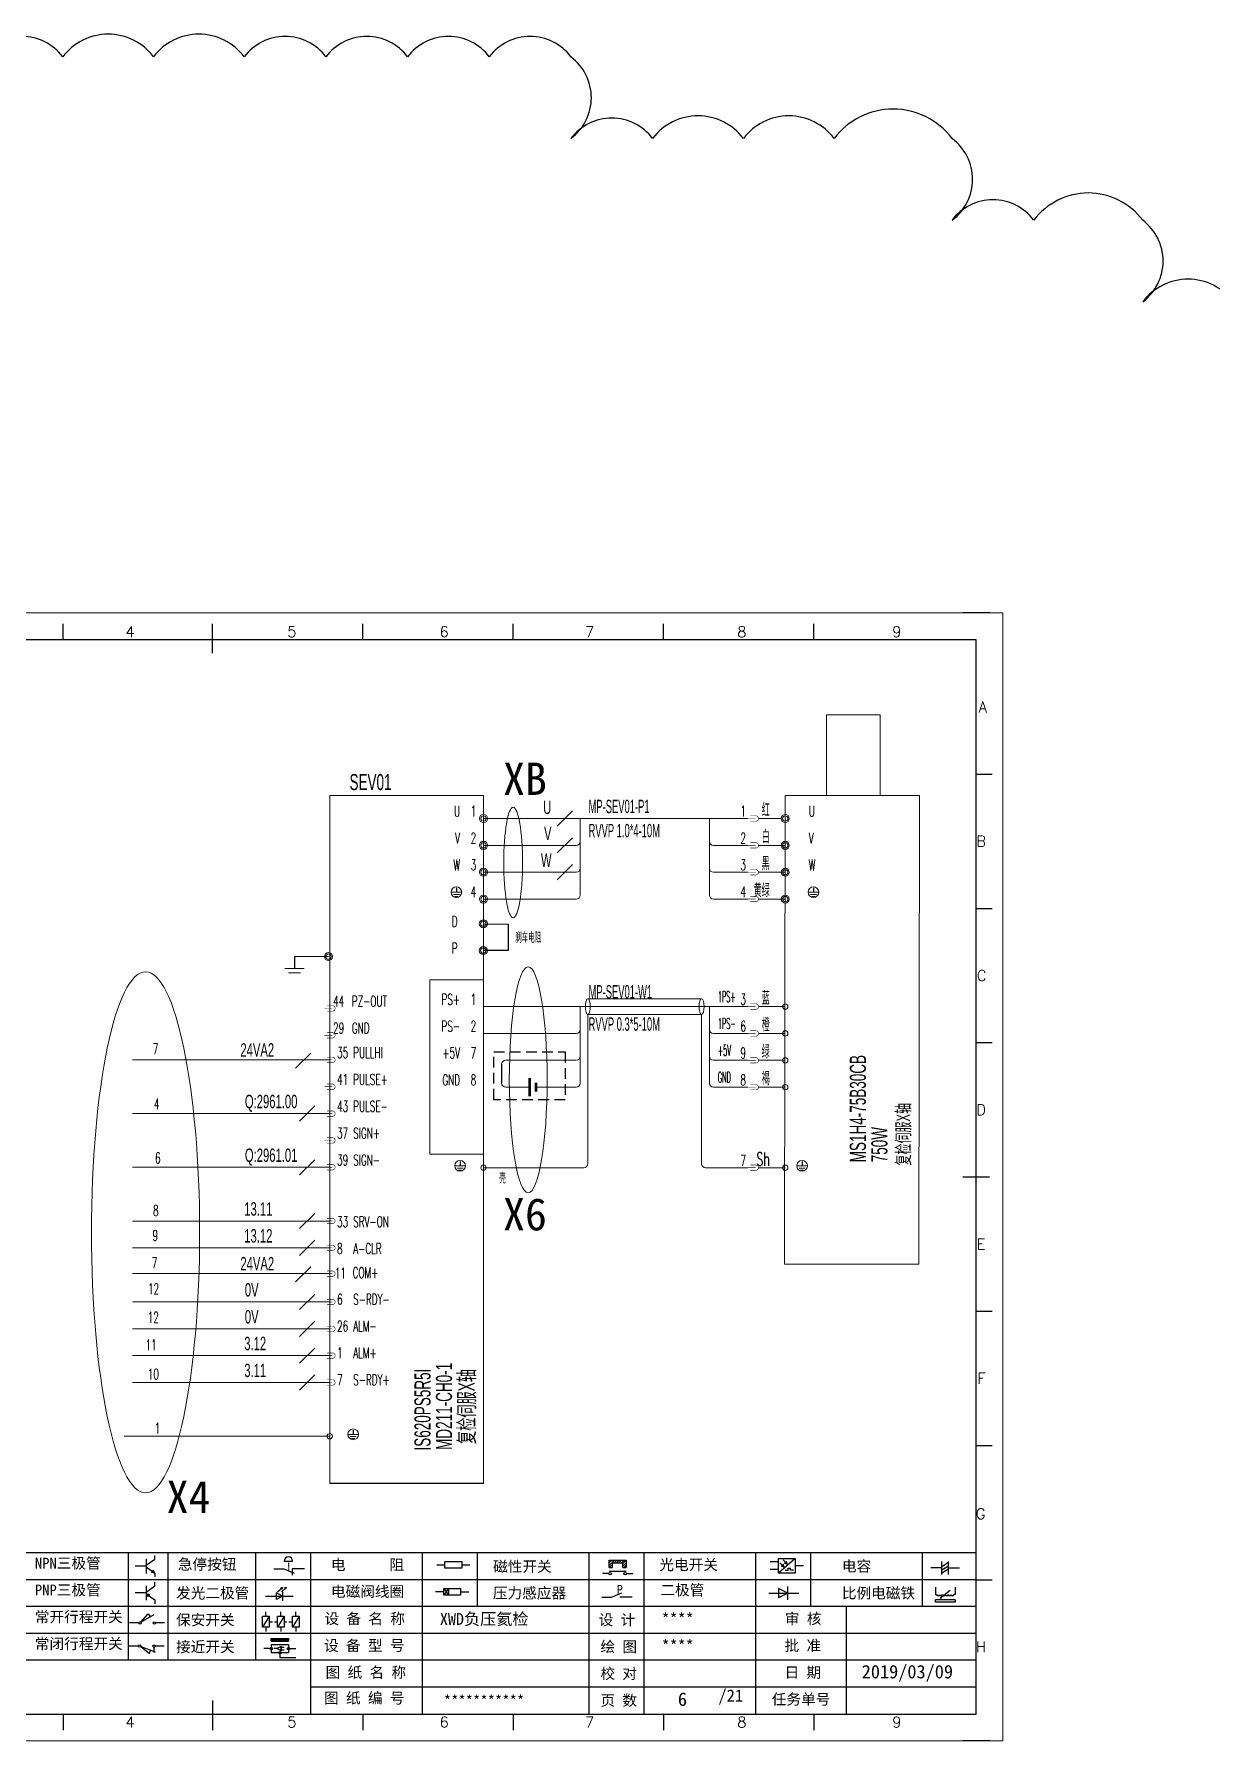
# Model space of a CAD drawing. Header units: millimetres. Extents: x -300 to 4617, y -106 to 3179.
# Drawn here: x 3005.7 to 3225, y 121.1 to 438.9 of the extents above; entities that cross this region are included whole.
import ezdxf
from ezdxf.enums import TextEntityAlignment as Align

# ---------------------------------------------------------------- set-up
doc = ezdxf.new("R2010")
doc.units = ezdxf.units.MM
doc.linetypes.add('DASHED', pattern=[0.75, 0.5, -0.25])
doc.layers.add('AE_BOR', color=1, linetype='Continuous')
doc.layers.add('Dimension', color=3, linetype='Continuous', lineweight=13)
doc.styles.get("Standard").update_dxf_attribs({"font": ''})
doc.styles.add('WD', font='romans.shx', dxfattribs={"width": 0.8, "bigfont": 'gbcbig.shx'})
doc.styles.add('样式 8', font='arial.ttf', dxfattribs={"width": 0.6, "height": 2.5})
doc.styles.add('汉字', font='')
doc.styles.get('Standard').set_extended_font_data('SimSun')
doc.styles.get('汉字').set_extended_font_data('新宋体')

# ---------------------------------------------------------------- blocks, each defined once
blk = doc.blocks.new('磁性开关')
at = {"linetype": 'ByBlock'}
h = blk.add_hatch(dxfattribs=at)
h.set_pattern_fill('ANSI31', color=256, scale=0.1, style=0)
h.paths.add_polyline_path([(-1910.88, -776.69), (-1910.88, -775.29), (-1907.69, -775.29), (-1907.69, -776.69), (-1908.31, -776.69), (-1908.31, -775.79), (-1910.25, -775.79), (-1910.25, -776.69)])
for p, q in [((-1910.88, -776.69), (-1910.88, -775.29)), ((-1910.88, -775.29), (-1907.69, -775.29)), ((-1907.69, -775.29), (-1907.69, -776.69)), ((-1910.91, -777.81), (-1912.09, -777.81)), ((-1910.88, -776.69), (-1910.25, -776.69)), ((-1910.88, -777.39), (-1907.69, -777.39)), ((-1910.25, -776.69), (-1910.25, -775.79)), ((-1910.25, -775.79), (-1908.31, -775.79)), ((-1908.31, -776.69), (-1908.31, -775.79)), ((-1908.31, -776.69), (-1907.69, -776.69)), ((-1907.66, -777.81), (-1906.48, -777.81))]:
    blk.add_line(p, q, dxfattribs=at)
for centre in [(-1910.68, -777.81), (-1907.88, -777.81)]:
    blk.add_circle(centre, 0.225, dxfattribs=at)
blk = doc.blocks.new('光电开关')
at = {"linetype": 'ByBlock'}
h = blk.add_hatch(dxfattribs=at)
h.set_pattern_fill('ANSI31', color=256, scale=0.01, style=0)
h.set_pattern_definition([(45, (0.172267, 0), (-0.0224506403, 0.0224506403), [])])
h.paths.add_polyline_path([(-1882.44, -776.34), (-1882.5, -775.91), (-1882.68, -776.07)])
h.paths.add_polyline_path([(-1882.86, -776.23), (-1882.44, -776.34), (-1882.68, -776.07)])
h.paths.add_polyline_path([(-1883.05, -776.88), (-1883.11, -776.45), (-1883.29, -776.61)])
h.paths.add_polyline_path([(-1883.47, -776.77), (-1883.05, -776.88), (-1883.29, -776.61)])
for p, q in [((-1880.91, -775.3), (-1884.01, -778.05)), ((-1884.01, -775.96), (-1885.56, -775.96)), ((-1884.01, -777.39), (-1885.56, -777.39)), ((-1883.75, -776.09), (-1883.05, -776.88)), ((-1883.11, -776.45), (-1883.47, -776.77)), ((-1883.05, -776.88), (-1883.47, -776.77)), ((-1883.14, -775.55), (-1882.44, -776.34)), ((-1883.05, -776.88), (-1883.11, -776.45)), ((-1882.5, -775.91), (-1882.86, -776.23)), ((-1882.44, -776.34), (-1882.86, -776.23)), ((-1882.78, -777.47), (-1882.23, -777.47)), ((-1882.44, -776.34), (-1882.5, -775.91)), ((-1882.23, -777.47), (-1882.23, -777.14)), ((-1882.23, -777.14), (-1881.78, -777.14)), ((-1881.78, -777.47), (-1881.78, -777.14)), ((-1881.23, -777.47), (-1881.78, -777.47)), ((-1879.37, -776.67), (-1880.91, -776.67))]:
    blk.add_line(p, q, dxfattribs=at)
blk.add_lwpolyline([(-1884.01, -775.3), (-1880.91, -775.3), (-1880.91, -778.05), (-1884.01, -778.05)], close=True, dxfattribs=at)
blk = doc.blocks.new('电磁阀线圈')
at = {"linetype": 'ByBlock'}
for p, q in [((-1854.61, -796.54), (-1856.17, -796.54)), ((-1854.61, -795.92), (-1853.75, -797.16)), ((-1853.75, -795.92), (-1854.61, -797.16)), ((-1853.75, -795.92), (-1853.75, -797.16)), ((-1851.53, -796.54), (-1849.97, -796.54))]:
    blk.add_line(p, q, dxfattribs=at)
blk.add_lwpolyline([(-1854.61, -795.92), (-1851.53, -795.92), (-1851.53, -797.16), (-1854.61, -797.16)], close=True, dxfattribs=at)
blk = doc.blocks.new('压力感应器')
at = {"linetype": 'ByBlock'}
for p, q in [((-1817.44, -777.73), (-1815.59, -777.73)), ((-1815.59, -777.73), (-1813.71, -776.93)), ((-1811.78, -777.73), (-1814.05, -777.73))]:
    blk.add_line(p, q, dxfattribs=at)
at = {"linetype": 'ByBlock', "insert": (-1814.65, -775.48), "char_height": 1.68, "width": 1.2242, "attachment_point": 1}
blk.add_mtext('{\\fNSimSun|b0|i0|c134|p49;P}', dxfattribs=at)
blk = doc.blocks.new('二极管')
at = {"linetype": 'ByBlock'}
for p, q in [((-1787.52, -776.77), (-1781.92, -776.77)), ((-1783.97, -776.77), (-1785.69, -775.9)), ((-1785.69, -775.9), (-1785.69, -777.65)), ((-1783.97, -776.77), (-1785.69, -777.65)), ((-1783.97, -777.99), (-1783.97, -775.56))]:
    blk.add_line(p, q, dxfattribs=at)
blk = doc.blocks.new('NPN三极管')
at = {"linetype": 'ByBlock'}
for p, q in [((-1785.73, -780.61), (-1785.73, -783.32)), ((-1785.73, -781.82), (-1784.15, -780.66)), ((-1784.15, -780.66), (-1784.15, -779.98)), ((-1785.73, -781.97), (-1787.81, -781.97)), ((-1785.73, -782.11), (-1784.15, -783.27)), ((-1784.41, -782.73), (-1784.74, -783.18)), ((-1784.15, -783.27), (-1784.74, -783.18)), ((-1784.15, -783.27), (-1784.41, -782.73)), ((-1784.15, -783.27), (-1784.15, -783.96))]:
    blk.add_line(p, q, dxfattribs=at)
blk = doc.blocks.new('PNP三极管')
at = {"linetype": 'ByBlock'}
for p, q in [((-1783.32, -785.43), (-1783.32, -784.75)), ((-1784.9, -786.74), (-1786.98, -786.74)), ((-1784.9, -785.38), (-1784.9, -788.09)), ((-1784.9, -786.59), (-1783.32, -785.43)), ((-1784.9, -786.88), (-1783.32, -788.04)), ((-1784.9, -786.88), (-1784.31, -786.97)), ((-1784.9, -786.88), (-1784.64, -787.42)), ((-1784.31, -786.97), (-1784.64, -787.42)), ((-1783.32, -788.04), (-1783.32, -788.73))]:
    blk.add_line(p, q, dxfattribs=at)
blk = doc.blocks.new('常开行程开关')
at = {"linetype": 'ByBlock'}
for p, q in [((-1785.89, -792.17), (-1784.52, -790.62)), ((-1785.89, -792.17), (-1783.43, -790.72)), ((-1784.52, -790.62), (-1784.19, -791.17)), ((-1786.29, -792.3), (-1788.01, -792.3)), ((-1781.48, -792.3), (-1783.21, -792.3))]:
    blk.add_line(p, q, dxfattribs=at)
for centre in [(-1786.07, -792.3), (-1783.42, -792.3)]:
    blk.add_circle(centre, 0.219, dxfattribs=at)
blk = doc.blocks.new('常闭行程开关')
at = {"linetype": 'ByBlock'}
for p, q in [((-1786.34, -796.62), (-1788.07, -796.62)), ((-1785.93, -796.72), (-1783.25, -797.7)), ((-1785.93, -796.72), (-1784.3, -798)), ((-1784.3, -798), (-1784.08, -797.4)), ((-1783.48, -796.84), (-1783.48, -797.85)), ((-1781.54, -796.62), (-1783.26, -796.62))]:
    blk.add_line(p, q, dxfattribs=at)
for centre in [(-1786.12, -796.62), (-1783.48, -796.62)]:
    blk.add_circle(centre, 0.219, dxfattribs=at)
blk = doc.blocks.new('电容')
at = {"linetype": 'ByBlock'}
for p, q in [((-1756.08, -782.99), (-1756.08, -780.56)), ((-1754.86, -780.79), (-1756.08, -781.55)), ((-1754.86, -781.44), (-1756.08, -782.2)), ((-1754.86, -782.99), (-1754.86, -780.56)), ((-1756.08, -781.77), (-1758.13, -781.77)), ((-1754.86, -781.99), (-1756.08, -782.75)), ((-1754.86, -781.77), (-1752.81, -781.77))]:
    blk.add_line(p, q, dxfattribs=at)
blk = doc.blocks.new('发光二极管')
at = {"linetype": 'ByBlock'}
for p, q in [((-1758.01, -786.77), (-1752.89, -786.77)), ((-1754.84, -786.77), (-1756.04, -786.16)), ((-1756.04, -786.16), (-1756.04, -787.39)), ((-1754.84, -786.77), (-1756.04, -787.39)), ((-1755.78, -785.92), (-1754.89, -785.14)), ((-1754.89, -785.14), (-1755.2, -785.22)), ((-1755.2, -785.22), (-1755.01, -785.43)), ((-1755.08, -785.92), (-1754.18, -785.14)), ((-1754.89, -785.14), (-1755.01, -785.43)), ((-1754.84, -787.63), (-1754.84, -785.92)), ((-1754.18, -785.14), (-1754.49, -785.22)), ((-1754.49, -785.22), (-1754.31, -785.43)), ((-1754.18, -785.14), (-1754.31, -785.43))]:
    blk.add_line(p, q, dxfattribs=at)
blk = doc.blocks.new('比例电磁阀')
at = {"linetype": 'ByBlock'}
for p, q in [((-1757.26, -775.38), (-1757.26, -776.71)), ((-1757.26, -776.71), (-1757.05, -776.71)), ((-1753.6, -777.73), (-1757.25, -777.73)), ((-1757.25, -778.13), (-1757.25, -777.73)), ((-1753.6, -778.13), (-1757.25, -778.13)), ((-1754.5, -775.98), (-1756.35, -777.44)), ((-1756.35, -777.44), (-1756.25, -777.25)), ((-1756.35, -777.44), (-1756.15, -777.38)), ((-1756.15, -777.38), (-1756.25, -777.25)), ((-1753.58, -776.71), (-1753.8, -776.71)), ((-1753.6, -777.73), (-1753.6, -778.13)), ((-1753.58, -775.38), (-1753.58, -776.71))]:
    blk.add_line(p, q, dxfattribs=at)
for centre in [(-1756.78, -776.71), (-1756.24, -776.71), (-1755.7, -776.71), (-1755.15, -776.71), (-1754.61, -776.71), (-1754.07, -776.71)]:
    blk.add_arc(centre, 0.271, 180, 0, dxfattribs=at)
blk = doc.blocks.new('保安开关')
at = {"linetype": 'ByBlock'}
for p, q in [((-1757.33, -790.79), (-1758.6, -792.81)), ((-1757.96, -790.79), (-1757.96, -789.97)), ((-1754.54, -790.79), (-1755.81, -792.81)), ((-1755.17, -790.79), (-1755.17, -789.97)), ((-1751.75, -790.79), (-1753.02, -792.81)), ((-1752.39, -790.79), (-1752.39, -789.97)), ((-1757.96, -792.81), (-1757.96, -793.62)), ((-1757.33, -791.8), (-1756.72, -791.8)), ((-1756.35, -791.8), (-1755.89, -791.8)), ((-1755.17, -792.81), (-1755.17, -793.62)), ((-1754.52, -791.8), (-1754.06, -791.8)), ((-1753.69, -791.8), (-1753.08, -791.8)), ((-1752.39, -792.81), (-1752.39, -793.62))]:
    blk.add_line(p, q, dxfattribs=at)
for points in [[(-1758.6, -790.79), (-1757.33, -790.79), (-1757.33, -792.81), (-1758.6, -792.81)], [(-1755.81, -790.79), (-1754.54, -790.79), (-1754.54, -792.81), (-1755.81, -792.81)], [(-1753.02, -790.79), (-1751.75, -790.79), (-1751.75, -792.81), (-1753.02, -792.81)]]:
    blk.add_lwpolyline(points, close=True, dxfattribs=at)
blk = doc.blocks.new('接近开关')
at = {"linetype": 'ByBlock'}
h = blk.add_hatch(dxfattribs=at)
h.set_pattern_fill('ANSI31', color=256, scale=0.01, style=0)
h.set_pattern_definition([(45, (-89.131516, -30.795668), (-0.0224506403, 0.0224506403), [])])
h.paths.add_polyline_path([(-1516.96, -1123.35), (-1516.96, -1122.85), (-1513.76, -1122.85), (-1513.76, -1123.35)])
for p, q in [((-1517.18, -1124.71), (-1518.36, -1124.71)), ((-1516.96, -1123.35), (-1516.96, -1122.85)), ((-1516.96, -1122.85), (-1513.76, -1122.85)), ((-1516.96, -1123.35), (-1513.76, -1123.35)), ((-1516.96, -1123.95), (-1513.76, -1123.95)), ((-1516.96, -1123.95), (-1516.96, -1125.47)), ((-1515.91, -1124.71), (-1516.45, -1124.71)), ((-1515.11, -1124.31), (-1515.91, -1124.71)), ((-1515.11, -1125.11), (-1515.91, -1124.71)), ((-1515.33, -1124.53), (-1515.17, -1124.53)), ((-1515.33, -1124.88), (-1515.17, -1124.88)), ((-1515.25, -1124.45), (-1515.25, -1124.61)), ((-1515.11, -1124.31), (-1515.11, -1125.11)), ((-1515.11, -1124.48), (-1514.58, -1124.48)), ((-1513.76, -1122.85), (-1513.76, -1123.35)), ((-1513.76, -1123.95), (-1513.76, -1125.47)), ((-1513.54, -1124.71), (-1512.36, -1124.71)), ((-1516.96, -1125.47), (-1513.76, -1125.47)), ((-1515.36, -1125.69), (-1515.36, -1126.36)), ((-1515.36, -1126.36), (-1512.36, -1126.36)), ((-1515.11, -1124.94), (-1514.58, -1124.94))]:
    blk.add_line(p, q, dxfattribs=at)
for centre in [(-1516.96, -1124.71), (-1513.76, -1124.71), (-1515.36, -1125.47)]:
    blk.add_circle(centre, 0.225, dxfattribs=at)
blk = doc.blocks.new('电阻')
at = {"linetype": 'ByBlock'}
for p, q in [((-3.09, 0), (-1.57, 0)), ((1.57, 0), (3.09, 0))]:
    blk.add_line(p, q, dxfattribs=at)
blk.add_lwpolyline([(-1.57, 0.63), (1.57, 0.63), (1.57, -0.63), (-1.57, -0.63)], close=True, dxfattribs=at)
blk = doc.blocks.new('急停按钮')
at = {"linetype": 'ByBlock'}
for p, q in [((-1.86, 0), (0, 0)), ((0, 0), (1.88, -0.81)), ((0.06, 1.45), (1.61, 1.45)), ((0.83, 1.45), (0.83, 1.24)), ((0.83, 1.07), (0.83, 0.85)), ((0.83, 0.68), (0.83, 0.47)), ((0.83, 0.29), (0.83, 0.08)), ((3.81, 0), (1.54, 0)), ((1.54, 0), (1.54, -1.15)), ((0.83, -0.09), (0.83, -0.24))]:
    blk.add_line(p, q, dxfattribs=at)
blk.add_arc((0.83, 1.45), 0.774, 0, 180)

msp = doc.modelspace()

# ---------------------------------------------------------------- linework, layer by layer
at = {"color": 7}
for p, q in [((3181.153, 326.132), (2894.153, 326.132)), ((3181.153, 126.132), (3181.153, 326.132)), ((3084.37, 279.946), (3084.37, 279.157)), ((3150.86, 279.946), (3150.86, 279.157)), ((3089.422, 273.269), (3094.008, 273.199)), ((3094.008, 273.199), (3094.008, 268.269)), ((3054.237, 267.157), (3054.237, 264.975)), ((3094.008, 268.269), (3089.422, 268.269)), ((3092.8, 247.1), (3092.8, 243.6)), ((3085.054, 228.981), (3085.054, 228.192)), ((3148.736, 228.981), (3148.736, 228.192)), ((3065.162, 178.997), (3065.162, 178.208)), ((3089.422, 169.061), (3060.794, 169.061)), ((2899.183, 126.132), (3178.683, 126.132)), ((3019.949, 126.132), (3079.899, 126.132)), ((3079.899, 126.132), (3148.685, 126.132))]:
    msp.add_line(p, q, dxfattribs=at)
at = {"color": 7, "lineweight": 0}
for p, q in [((3089.422, 292.866), (3138.619, 292.866)), ((3107.438, 278.616), (3107.438, 292.866)), ((3131.486, 278.616), (3131.486, 292.866)), ((3140.619, 292.866), (3144.862, 292.866)), ((3089.422, 287.866), (3106.688, 287.866)), ((3138.619, 287.866), (3132.236, 287.866)), ((3145.612, 287.866), (3140.619, 287.866)), ((3089.422, 282.866), (3106.688, 282.866)), ((3138.619, 282.866), (3132.236, 282.866)), ((3145.612, 282.862), (3140.619, 282.862)), ((3083.475, 279.15), (3085.264, 279.15)), ((3083.807, 278.721), (3084.932, 278.721)), ((3084.093, 278.375), (3084.666, 278.375)), ((3089.422, 277.866), (3106.688, 277.866)), ((3138.619, 277.866), (3132.236, 277.866)), ((3145.612, 277.858), (3140.619, 277.858)), ((3149.965, 279.15), (3151.754, 279.15)), ((3150.298, 278.721), (3151.422, 278.721)), ((3150.583, 278.375), (3151.156, 278.375)), ((3060.544, 267.157), (3054.237, 267.157)), ((3052.449, 264.962), (3056.026, 264.962)), ((3053.113, 264.104), (3055.362, 264.104)), ((3138.619, 257.85), (3089.422, 257.85)), ((3107.438, 243.6), (3107.438, 257.85)), ((3108.867, 259.314), (3130.028, 259.315)), ((3131.486, 243.6), (3131.486, 257.85)), ((3145.612, 257.846), (3140.619, 257.846)), ((3108.847, 256.384), (3130.028, 256.384)), ((3108.847, 256.384), (3108.847, 228.592)), ((3130.028, 256.384), (3130.028, 228.6)), ((3089.422, 252.85), (3106.688, 252.85)), ((3138.619, 252.85), (3132.236, 252.85)), ((3145.612, 252.842), (3140.619, 252.842)), ((3024.049, 247.925), (3060.794, 247.925)), ((3093.55, 247.85), (3106.688, 247.85)), ((3138.619, 247.85), (3132.236, 247.85)), ((3145.612, 247.842), (3140.619, 247.842)), ((3098.027, 242.85), (3093.55, 242.85)), ((3099.223, 242.85), (3106.688, 242.85)), ((3138.619, 242.85), (3132.236, 242.85)), ((3145.612, 242.842), (3140.619, 242.842)), ((3060.794, 237.925), (3024.049, 237.925)), ((3024.049, 227.925), (3060.794, 227.925)), ((3084.16, 228.185), (3085.949, 228.185)), ((3084.492, 227.756), (3085.617, 227.756)), ((3084.778, 227.409), (3085.351, 227.409)), ((3089.422, 227.842), (3108.097, 227.842)), ((3138.619, 227.85), (3130.778, 227.85)), ((3145.612, 227.842), (3140.619, 227.842)), ((3147.842, 228.185), (3149.63, 228.185)), ((3148.174, 227.756), (3149.298, 227.756)), ((3148.459, 227.409), (3149.033, 227.409)), ((3024.049, 217.925), (3060.794, 217.925)), ((3024.049, 212.921), (3060.794, 212.921)), ((3024.049, 208.126), (3060.794, 208.126)), ((3060.794, 202.858), (3024.049, 202.858)), ((3060.794, 197.854), (3024.049, 197.854)), ((3060.794, 192.866), (3024.049, 192.866)), ((3060.794, 187.862), (3024.049, 187.862)), ((3066.057, 178.201), (3064.268, 178.201)), ((3060.794, 177.858), (3022.485, 177.858)), ((3065.724, 177.772), (3064.6, 177.772)), ((3065.439, 177.425), (3064.866, 177.425))]:
    msp.add_line(p, q, dxfattribs=at)
at = {"color": 7, "linetype": 'ByBlock'}
for p, q in [((3181.153, 156.132), (2894.153, 156.132)), ((3181.153, 151.132), (2894.153, 151.132)), ((3181.153, 146.132), (2894.153, 146.132)), ((3181.153, 141.132), (2894.153, 141.132)), ((3181.153, 136.132), (2894.153, 136.132)), ((3181.153, 131.132), (3057.176, 131.132))]:
    msp.add_line(p, q, dxfattribs=at)
at = {"color": 7, "lineweight": -2}
for p, q in [((3023.269, 156.132), (3023.269, 136.132)), ((3030.628, 156.132), (3030.628, 136.132)), ((3046.938, 156.132), (3046.938, 136.132)), ((3057.176, 156.132), (3057.176, 126.217)), ((3077.986, 156.132), (3077.986, 146.132)), ((3088.224, 156.132), (3088.224, 146.132)), ((3109.034, 156.132), (3109.034, 146.132)), ((3119.272, 156.132), (3119.272, 146.132)), ((3140.083, 156.132), (3140.083, 146.132)), ((3150.321, 156.132), (3150.321, 146.132)), ((3171.131, 156.132), (3171.131, 146.132)), ((3077.986, 146.132), (3077.986, 126.217)), ((3109.034, 146.132), (3109.034, 126.132)), ((3119.272, 146.132), (3119.272, 126.132)), ((3140.083, 146.132), (3140.083, 126.132)), ((3156.935, 146.132), (3156.935, 126.132))]:
    msp.add_line(p, q, dxfattribs=at)
at = {"color": 7, "ltscale": 2}
for p, q in [((3181.153, 126.132), (3181.153, 147.578)), ((3148.685, 126.132), (3178.683, 126.132)), ((3148.685, 126.132), (3181.153, 126.132))]:
    msp.add_line(p, q, dxfattribs=at)
at = {"color": 7, "lineweight": 9, "ltscale": 0.1}
for p, q in [((2990.488, 126.132), (3019.949, 126.132)), ((3018.592, 126.132), (3018.592, 126.132)), ((3018.592, 126.132), (3018.592, 126.132)), ((3018.592, 126.132), (3018.592, 126.132)), ((3018.592, 126.132), (3018.592, 126.132))]:
    msp.add_line(p, q, dxfattribs=at)
msp.add_lwpolyline([(3229.057, 389.059, 0.5), (3212.16, 389.059, 0.5), (3212.16, 404.266, 0.5), (3191.883, 404.266, 0.5), (3176.675, 404.266, 0.5), (3176.675, 419.474, 0.5), (3154.708, 419.474, 0.5), (3137.811, 419.474, 0.5), (3120.913, 419.474, 0.5), (3105.705, 419.474, 0.5), (3105.705, 434.682, 0.5), (3090.497, 434.682, 0.5), (3075.29, 434.682, 0.5), (3060.082, 434.682, 0.5), (3044.874, 434.682, 0.5), (3027.976, 434.682, 0.5), (3011.079, 434.682, 0.5), (2995.871, 434.682, 0.5)], format="xyb")
at = {"color": 7, "lineweight": 0}
for points in [[(3153.292, 312.149), (3163.292, 312.149), (3163.292, 297.149), (3153.292, 297.149)], [(3145.612, 297.149), (3170.612, 297.149), (3170.494, 209.897), (3145.494, 209.897)], [(3089.422, 262.85), (3079.422, 262.85), (3079.422, 230.35), (3089.422, 230.35)]]:
    msp.add_lwpolyline(points, close=True, dxfattribs=at)
msp.add_lwpolyline([(3060.794, 169.061), (3060.794, 297.149), (3089.422, 297.149), (3089.422, 169.061)], dxfattribs=at)
at = {"color": 7, "lineweight": 0, "const_width": 0.1, "flags": 128}
for points in [[(3140.119, 292.866), (3138.619, 292.866)], [(3140.119, 287.866), (3138.619, 287.866)], [(3140.119, 282.866), (3138.619, 282.866)], [(3140.119, 277.866), (3138.619, 277.866)], [(3061.294, 257.5), (3059.794, 257.5)], [(3140.119, 257.85), (3138.619, 257.85)], [(3061.294, 252.5), (3059.794, 252.5)], [(3140.119, 252.85), (3138.619, 252.85)], [(3061.294, 247.925), (3059.794, 247.925)], [(3140.119, 247.85), (3138.619, 247.85)], [(3061.294, 242.925), (3059.794, 242.925)], [(3140.119, 242.85), (3138.619, 242.85)], [(3061.294, 237.925), (3059.794, 237.925)], [(3061.294, 232.925), (3059.794, 232.925)], [(3061.294, 227.925), (3059.794, 227.925)], [(3140.119, 227.85), (3138.619, 227.85)], [(3061.294, 217.925), (3059.794, 217.925)], [(3061.294, 212.921), (3059.794, 212.921)], [(3061.294, 208.126), (3059.794, 208.126)], [(3061.294, 202.858), (3059.794, 202.858)], [(3061.294, 197.854), (3059.794, 197.854)], [(3061.294, 192.866), (3059.794, 192.866)], [(3061.294, 187.862), (3059.794, 187.862)]]:
    msp.add_lwpolyline(points, dxfattribs=at)
for points in [[(3139.119, 293.366), (3140.119, 293.366, -1), (3140.119, 292.366), (3139.119, 292.366)], [(3139.119, 288.366), (3140.119, 288.366, -1), (3140.119, 287.366), (3139.119, 287.366)], [(3139.119, 283.366), (3140.119, 283.366, -1), (3140.119, 282.366), (3139.119, 282.366)], [(3139.119, 278.366), (3140.119, 278.366, -1), (3140.119, 277.366), (3139.119, 277.366)], [(3060.294, 258), (3061.294, 258, -1), (3061.294, 257), (3060.294, 257)], [(3139.119, 258.35), (3140.119, 258.35, -1), (3140.119, 257.35), (3139.119, 257.35)], [(3060.294, 253), (3061.294, 253, -1), (3061.294, 252), (3060.294, 252)], [(3139.119, 253.35), (3140.119, 253.35, -1), (3140.119, 252.35), (3139.119, 252.35)], [(3060.294, 248.425), (3061.294, 248.425, -1), (3061.294, 247.425), (3060.294, 247.425)], [(3139.119, 248.35), (3140.119, 248.35, -1), (3140.119, 247.35), (3139.119, 247.35)], [(3060.294, 243.425), (3061.294, 243.425, -1), (3061.294, 242.425), (3060.294, 242.425)], [(3139.119, 243.35), (3140.119, 243.35, -1), (3140.119, 242.35), (3139.119, 242.35)], [(3060.294, 238.425), (3061.294, 238.425, -1), (3061.294, 237.425), (3060.294, 237.425)], [(3060.294, 233.425), (3061.294, 233.425, -1), (3061.294, 232.425), (3060.294, 232.425)], [(3060.294, 228.425), (3061.294, 228.425, -1), (3061.294, 227.425), (3060.294, 227.425)], [(3139.119, 228.35), (3140.119, 228.35, -1), (3140.119, 227.35), (3139.119, 227.35)], [(3060.294, 218.425), (3061.294, 218.425, -1), (3061.294, 217.425), (3060.294, 217.425)], [(3060.294, 213.421), (3061.294, 213.421, -1), (3061.294, 212.421), (3060.294, 212.421)], [(3060.294, 208.626), (3061.294, 208.626, -1), (3061.294, 207.626), (3060.294, 207.626)], [(3060.294, 203.358), (3061.294, 203.358, -1), (3061.294, 202.358), (3060.294, 202.358)], [(3060.294, 198.354), (3061.294, 198.354, -1), (3061.294, 197.354), (3060.294, 197.354)], [(3060.294, 193.366), (3061.294, 193.366, -1), (3061.294, 192.366), (3060.294, 192.366)], [(3060.294, 188.362), (3061.294, 188.362, -1), (3061.294, 187.362), (3060.294, 187.362)]]:
    msp.add_lwpolyline(points, format="xyb", dxfattribs=at)
at = {"color": 7, "linetype": 'DASHED', "ltscale": 4}
msp.add_lwpolyline([(3091.34, 249.412), (3104.627, 249.412), (3104.627, 240.513), (3091.34, 240.513)], close=True, dxfattribs=at)
at = {"color": 7}
for points in [[(3098.027, 244.548, 0.5, 0.5, 0), (3098.027, 241.152, 2, 2, 0)], [(3099.223, 243.699, 0.5, 0.5, 0), (3099.223, 242.001, 2, 2, 0)]]:
    msp.add_lwpolyline(points, format="xyseb", dxfattribs=at)
at = {"color": 7, "lineweight": 0}
for centre, radius in [((3089.422, 292.866), 0.75), ((3089.422, 292.866), 0.5), ((3145.612, 292.866), 0.75), ((3145.612, 292.866), 0.5), ((3089.422, 287.866), 0.75), ((3089.422, 287.866), 0.5), ((3145.612, 287.866), 0.75), ((3145.612, 287.866), 0.5), ((3089.422, 282.866), 0.75), ((3089.422, 282.866), 0.5), ((3145.612, 282.862), 0.75), ((3145.612, 282.862), 0.5), ((3084.37, 279.157), 1), ((3150.86, 279.157), 1), ((3089.422, 277.866), 0.75), ((3089.422, 277.866), 0.5), ((3145.612, 277.858), 0.75), ((3145.612, 277.858), 0.5), ((3089.389, 273.269), 0.75), ((3089.389, 273.269), 0.5), ((3060.544, 267.157), 0.75), ((3060.544, 267.157), 0.5), ((3089.389, 268.269), 0.75), ((3089.389, 268.269), 0.5), ((3145.612, 257.846), 0.5), ((3145.612, 252.842), 0.5), ((3145.612, 247.842), 0.5), ((3145.612, 242.842), 0.5), ((3085.054, 228.192), 1), ((3148.736, 228.192), 1), ((3089.422, 227.842), 0.5), ((3145.612, 227.842), 0.5), ((3060.794, 177.858), 0.5), ((3065.162, 178.208), 1)]:
    msp.add_circle(centre, radius, dxfattribs=at)
for centre, start, end in [((3106.688, 288.616), 270, 0), ((3132.236, 288.616), 180, 270), ((3106.688, 283.616), 270, 0), ((3132.236, 283.616), 180, 270), ((3106.688, 278.616), 270, 0), ((3132.236, 278.616), 180, 270), ((3106.688, 253.6), 270, 0), ((3132.236, 253.6), 180, 270), ((3106.688, 248.6), 270, 0), ((3132.236, 248.6), 180, 270), ((3093.55, 247.1), 90, 180), ((3093.55, 243.6), 180, 270), ((3106.688, 243.6), 270, 0), ((3132.236, 243.6), 180, 270), ((3108.097, 228.592), 270, 0), ((3130.778, 228.6), 180, 270)]:
    msp.add_arc(centre, 0.75, start, end, dxfattribs=at)
at = {"color": 0, "lineweight": 0, "extrusion": (0, 0, -1)}
for centre, major_axis, ratio in [((3094.941, 284.669), (0, 10.282), 0.1705919), ((3097.749, 244.213), (0, 21.025), 0.1677687)]:
    msp.add_ellipse(centre, major_axis=major_axis, ratio=ratio, dxfattribs=at)
at = {"color": 0, "lineweight": 0}
msp.add_ellipse((3026.493, 215.822), major_axis=(0, 48.495), ratio=0.2077159, dxfattribs=at)
at = {"color": 7, "lineweight": 0}
msp.add_ellipse((3108.847, 257.85), major_axis=(0, 1.465), ratio=0.3169375, dxfattribs=at)
at = {"color": 7, "lineweight": 0, "extrusion": (0, 0, -1)}
msp.add_ellipse((3130.028, 257.85), major_axis=(0, 1.465), ratio=0.3169375, dxfattribs=at)
at = {"layer": 'AE_BOR', "color": 7, "lineweight": 15}
for p, q in [((2889.149, 331.132), (3186.149, 331.132)), ((3186.149, 331.132), (3186.149, 121.132)), ((3186.149, 121.132), (2889.149, 121.132))]:
    msp.add_line(p, q, dxfattribs=at)
at = {"layer": 'AE_BOR', "color": 7, "lineweight": 30}
for p, q in [((3183.683, 331.132), (3178.683, 331.132)), ((3038.933, 323.632), (3038.933, 328.632)), ((3178.653, 226.132), (3183.653, 226.132)), ((3038.933, 128.632), (3038.933, 123.632)), ((3038.933, 126.132), (3038.933, 123.632)), ((3183.683, 121.132), (3178.683, 121.132))]:
    msp.add_line(p, q, dxfattribs=at)
at = {"layer": 'AE_BOR', "color": 7}
for p, q in [((3011.183, 326.132), (3011.183, 329.132)), ((3038.933, 326.132), (3038.933, 329.132)), ((3066.933, 326.132), (3066.933, 329.132)), ((3094.933, 326.132), (3094.933, 329.132)), ((3122.933, 326.132), (3122.933, 329.132)), ((3150.933, 326.132), (3150.933, 329.132)), ((3181.153, 301.132), (3184.153, 301.132)), ((3181.153, 276.132), (3184.153, 276.132)), ((3181.153, 251.132), (3184.153, 251.132)), ((3181.153, 201.132), (3184.153, 201.132)), ((3181.153, 176.132), (3184.153, 176.132)), ((3181.153, 151.132), (3184.153, 151.132)), ((3011.183, 126.132), (3011.183, 123.132)), ((3038.933, 126.132), (3038.933, 123.132)), ((3066.933, 126.132), (3066.933, 123.132)), ((3094.933, 126.132), (3094.933, 123.132)), ((3122.933, 126.132), (3122.933, 123.132)), ((3150.933, 126.132), (3150.933, 123.132))]:
    msp.add_line(p, q, dxfattribs=at)
at = {"layer": 'Dimension', "color": 7, "lineweight": 0}
for p, q in [((3103.162, 291.451), (3105.991, 294.28)), ((3103.162, 286.451), (3105.991, 289.28)), ((3103.162, 281.451), (3105.991, 284.28)), ((3054.416, 246.368), (3057.245, 249.196)), ((3055.187, 236.511), (3058.016, 239.339)), ((3055.187, 226.511), (3058.016, 229.339)), ((3055.187, 216.511), (3058.016, 219.339)), ((3055.187, 211.507), (3058.016, 214.335)), ((3054.416, 206.569), (3057.245, 209.397)), ((3055.187, 201.444), (3058.016, 204.272)), ((3055.187, 196.44), (3058.016, 199.268)), ((3055.187, 191.451), (3058.016, 194.28)), ((3055.187, 186.447), (3058.016, 189.276))]:
    msp.add_line(p, q, dxfattribs=at)

# ---------------------------------------------------------------- block references
at = {"color": 7, "linetype": 'ByBlock'}
for name, p in [('NPN三极管', (4812.346, 935.635)), ('磁性开关', (5023.678, 930.092)), ('光电开关', (5028.374, 930.401)), ('电容', (4930.841, 935.113)), ('PNP三极管', (4811.521, 935.406)), ('发光二极管', (4806.865, 934.824)), ('电磁阀线圈', (4936.674, 945.429)), ('压力感应器', (4928.873, 925.648)), ('二极管', (4930.061, 925.406)), ('比例电磁阀', (4930.841, 925.113)), ('常开行程开关', (4811.521, 935.406)), ('保安开关', (4806.865, 935.113)), ('接近开关', (4566.865, 1263.03)), ('常闭行程开关', (4811.521, 935.406))]:
    msp.add_blockref(name, p, dxfattribs=at)
at = {"color": 7}
for name, p in [('急停按钮', (3052.265, 153.148)), ('电阻', (3083.805, 153.908))]:
    msp.add_blockref(name, p, dxfattribs=at)

# ---------------------------------------------------------------- texts
at = {"color": 0}
for s, p in [('XB', (3093.057, 297.267)), ('X6', (3093.057, 216.182)), ('X4', (3030.412, 163.556))]:
    msp.add_text(s, height=6, dxfattribs=at).set_placement(p)
at = {"color": 7, "lineweight": 0, "style": 'WD', "width": 0.6}
for s, height, p in [('红', 2.5, (3142.724, 293.216)), ('U', 2, (3085.054, 293.216)), ('1', 2, (3088.054, 293.224)), ('V', 2, (3085.054, 288.216)), ('2', 2, (3088.054, 288.224)), ('白', 2.5, (3142.724, 288.216)), ('W', 2, (3085.054, 283.216)), ('3', 2, (3088.054, 283.22)), ('黑', 2.5, (3142.724, 283.212)), ('4', 2, (3088.054, 278.216)), ('黄绿', 2.5, (3142.724, 278.212)), ('D', 2, (3084.613, 272.709)), ('P', 2, (3084.613, 267.709)), ('蓝', 2.5, (3142.724, 258.196)), ('PS+', 2, (3085.054, 258.2)), ('1', 2, (3088.054, 258.2)), ('PS-', 2, (3085.054, 253.2)), ('2', 2, (3088.054, 253.2)), ('橙', 2.5, (3142.724, 253.196)), ('7', 2, (3028.876, 248.983)), ('+5V', 2, (3085.054, 248.2)), ('7', 2, (3088.054, 248.2)), ('绿', 2.5, (3142.724, 248.196)), ('GND', 2, (3085.054, 243.196)), ('8', 2, (3088.054, 243.196)), ('褐', 2.5, (3142.724, 243.196)), ('4', 2, (3029.067, 238.726)), ('6', 2, (3029.292, 228.658)), ('Sh', 2.5, (3142.724, 228.196)), ('壳', 2, (3093.558, 224.914)), ('8', 2, (3028.919, 218.884)), ('9', 2, (3028.821, 214.247)), ('7', 2, (3028.681, 209.123)), ('12', 2, (3029.011, 204.304)), ('12', 2, (3028.955, 198.987)), ('11', 2, (3028.557, 193.861)), ('10', 2, (3028.991, 188.42)), ('1', 2, (3029.212, 178.345))]:
    msp.add_text(s, height=height, dxfattribs=at).set_placement(p, align=Align.RIGHT)
at = {"color": 7, "lineweight": 0}
for s, height, style, width, p in [('1', 2, 'WD', 0.6, (3137.258, 293.224)), ('U', 2, 'WD', 0.6, (3149.98, 293.216)), ('2', 2, 'WD', 0.6, (3137.258, 288.224)), ('V', 2, 'WD', 0.6, (3149.98, 288.216)), ('3', 2, 'WD', 0.6, (3137.258, 283.22)), ('W', 2, 'WD', 0.6, (3149.98, 283.212)), ('4', 2, 'WD', 0.6, (3137.258, 278.216)), ('刹车电阻', 2, 'WD', 0.6, (3095.343, 269.72)), ('1PS+', 2, 'WD', 0.4, (3133.056, 258.696)), ('44', 2, 'WD', 0.6, (3061.412, 257.85)), ('PZ-OUT', 2, 'WD', 0.6, (3064.912, 257.85)), ('3', 2, 'WD', 0.6, (3137.258, 258.204)), ('29', 2, 'WD', 0.6, (3061.412, 252.85)), ('GND', 2, 'WD', 0.6, (3064.912, 252.85)), ('1PS-', 2, 'WD', 0.4, (3133.056, 253.696)), ('6', 2, 'WD', 0.6, (3137.258, 253.2)), ('35', 2, 'WD', 0.6, (3062.162, 248.275)), ('PULLHI', 2, 'WD', 0.6, (3065.162, 248.275)), ('+5V', 2, 'WD', 0.4, (3133.056, 248.696)), ('9', 2, 'WD', 0.6, (3137.258, 248.2)), ('41', 2, 'WD', 0.6, (3062.162, 243.275)), ('PULSE+', 2, 'WD', 0.6, (3065.162, 243.275)), ('GND', 2, 'WD', 0.4, (3133.056, 243.696)), ('8', 2, 'WD', 0.6, (3137.258, 243.2)), ('43', 2, 'WD', 0.6, (3062.162, 238.275)), ('PULSE-', 2, 'WD', 0.6, (3065.162, 238.275)), ('37', 2, 'WD', 0.6, (3062.162, 233.275)), ('SIGN+', 2, 'WD', 0.6, (3065.162, 233.275)), ('39', 2, 'WD', 0.6, (3062.162, 228.275)), ('SIGN-', 2, 'WD', 0.6, (3065.162, 228.275)), ('7', 2, 'WD', 0.6, (3137.258, 228.2)), ('13.11', 2.5, '样式 8', 0.6, (3044.877, 218.925)), ('13.12', 2.5, '样式 8', 0.6, (3044.877, 213.921)), ('33', 2, 'WD', 0.6, (3062.162, 216.787)), ('SRV-ON ', 2, 'WD', 0.6, (3065.162, 216.787)), ('8', 2, 'WD', 0.6, (3062.162, 211.783)), ('A-CLR ', 2, 'WD', 0.6, (3065.162, 211.783)), ('11', 2, 'WD', 0.6, (3061.756, 207.199)), ('COM+', 2, 'WD', 0.6, (3065.052, 207.309)), ('6', 2, 'WD', 0.6, (3062.162, 202.352)), ('S-RDY-', 2, 'WD', 0.6, (3065.162, 202.352)), ('26', 2, 'WD', 0.6, (3062.162, 197.348)), ('ALM- ', 2, 'WD', 0.6, (3065.162, 197.348)), ('1', 2, 'WD', 0.6, (3062.162, 192.36)), ('ALM+', 2, 'WD', 0.6, (3065.162, 192.36)), ('7', 2, 'WD', 0.6, (3062.162, 187.356)), ('S-RDY+', 2, 'WD', 0.6, (3065.162, 187.356))]:
    msp.add_text(s, height=height, dxfattribs=dict(at, style=style, width=width)).set_placement(p)
msp.add_text('6', height=2.5).set_placement((3125.617, 127.644))
at = {"color": 7, "char_height": 2, "attachment_point": 1, "style": '汉字'}
for s, insert in [('{\\fKaiTi_GB2312|b0|i0|c134|p49;NPN三极管}', (3005.882, 155.224)), ('{\\fKaiTi_GB2312|b0|i0|c134|p49;急停按钮}', (3032.504, 155.012)), ('{\\fKaiTi_GB2312|b0|i0|c134|p49;电      阻}', (3061.01, 154.939)), ('{\\fKaiTi_GB2312|b0|i0|c134|p49;磁性开关}', (3091.221, 154.603)), ('{\\fKaiTi_GB2312|b0|i0|c134|p49;光电开关}', (3122.172, 154.941)), ('{\\fKaiTi_GB2312|b0|i0|c134|p49;电容}', (3156.148, 154.653)), ('{\\fKaiTi_GB2312|b0|i0|c134|p49;PNP三极管}', (3005.882, 150.224)), ('{\\fKaiTi_GB2312|b0|i0|c134|p49;发光二极管}', (3032.171, 149.653)), ('{\\fKaiTi_GB2312|b0|i0|c134|p49;电磁阀线圈}', (3061.01, 149.939)), ('{\\fKaiTi_GB2312|b0|i0|c134|p49;压力感应器}', (3091.168, 149.663)), ('{\\fKaiTi_GB2312|b0|i0|c134|p49;二极管}', (3122.353, 150.224)), ('{\\fKaiTi_GB2312|b0|i0|c134|p49;比例电磁铁}', (3156.148, 149.653)), ('{\\fKaiTi_GB2312|b0|i0|c134|p49;常开行程开关}', (3005.882, 145.224)), ('{\\fKaiTi_GB2312|b0|i0|c134|p49;保安开关}', (3032.171, 144.653)), ('{\\fKaiTi_GB2312|b0|i0|c134|p0;设 备 名 称}', (3059.803, 144.888)), ('{\\fKaiTi_GB2312|b0|i0|c134|p0;设 计}', (3110.87, 144.672)), ('{\\fKaiTi_GB2312|b0|i0|c134|p0;审 核}', (3145.538, 144.881)), ('{\\fKaiTi_GB2312|b0|i0|c134|p49;常闭行程开关}', (3005.882, 140.224)), ('{\\fKaiTi_GB2312|b0|i0|c134|p49;接近开关}', (3032.171, 139.653)), ('{\\fKaiTi_GB2312|b0|i0|c134|p0;设 备 型 号}', (3059.729, 139.888)), ('{\\fKaiTi_GB2312|b0|i0|c134|p0;绘 图}', (3111.199, 139.672)), ('{\\fKaiTi_GB2312|b0|i0|c134|p0;批 准}', (3145.468, 139.881)), ('{\\fKaiTi_GB2312|b0|i0|c134|p0;图 纸 名 称}', (3060.013, 134.888)), ('{\\fKaiTi_GB2312|b0|i0|c134|p0;校 对}', (3111.199, 134.672)), ('{\\fKaiTi_GB2312|b0|i0|c134|p0;日 期}', (3145.468, 134.881)), ('{\\fKaiTi_GB2312|b0|i0|c134|p0;图 纸 编 号}', (3059.714, 130.104)), ('{\\fKaiTi_GB2312|b0|i0|c134|p0;页 数}', (3111.199, 129.672)), ('{\\fKaiTi_GB2312|b0|i0|c134|p0;任务单号}', (3143.092, 129.881))]:
    msp.add_mtext(s, dxfattribs=dict(at, insert=insert))
at = {"color": 7, "char_height": 2.2, "attachment_point": 1}
for s, insert, width in [('{\\fKaiTi_GB2312|b0|i0|c134|p49;XWD负压氦检}', (3081.296, 144.931), 26.57668), ('{\\fKaiTi_GB2312|b0|i0|c134|p49;****}', (3122.582, 144.931), 15.31746), ('{\\fKaiTi_GB2312|b0|i0|c134|p49;****}', (3122.582, 139.931), 15.31746)]:
    msp.add_mtext(s, dxfattribs=dict(at, insert=insert, width=width))
at = {"insert": (3159.844, 135.265), "char_height": 2.5, "attachment_point": 1}
msp.add_mtext_dynamic_manual_height_columns('2019/03/09', width=15.27785, gutter_width=12.5, heights=[0], dxfattribs=at)
at = {"color": 7, "linetype": 'ByBlock', "lineweight": -2, "insert": (3131.786, 129.293), "char_height": 4.26888, "width": 20.81025, "attachment_point": 5}
msp.add_mtext('  {\\H0.53119x; /21}', dxfattribs=at)
at = {"color": 7, "lineweight": -2, "insert": (3089.51, 128.632), "char_height": 2, "width": 31.04816, "attachment_point": 5}
msp.add_mtext('{\\C256;***********}', dxfattribs=at)
at = {"layer": 'AE_BOR', "color": 7, "style": 'WD'}
for s, p in [('4', (3023.595, 326.632)), ('5', (3053.744, 326.632)), ('6', (3082.089, 326.632)), ('7', (3109.187, 326.632)), ('8', (3137.517, 326.632)), ('9', (3166.381, 326.632)), ('4', (3023.595, 123.632)), ('5', (3053.744, 123.632)), ('6', (3082.089, 123.632)), ('7', (3109.187, 123.632)), ('8', (3137.517, 123.632)), ('9', (3166.381, 123.632))]:
    msp.add_text(s, height=2, dxfattribs=at).set_placement(p, align=Align.CENTER)
for s, p in [('A', (3183.176, 313.632)), ('B', (3182.986, 288.632)), ('C', (3183.081, 263.632)), ('D', (3182.986, 238.632)), ('E', (3182.891, 213.632)), ('F', (3182.891, 188.632)), ('F', (3182.891, 188.632)), ('G', (3182.891, 163.413)), ('H', (3182.986, 138.632))]:
    msp.add_text(s, height=2, dxfattribs=at).set_placement(p, align=Align.MIDDLE_RIGHT)
at = {"layer": 'Dimension', "color": 7, "lineweight": 0, "style": '样式 8'}
for s, height, width, p in [('SEV01', 3, 0.6, (3064.468, 298.149)), ('MP-SEV01-P1', 2.5, 0.5, (3108.982, 293.866)), ('MP-SEV01-W1', 2.5, 0.5, (3108.982, 259.35)), ('24VA2', 2.5, 0.6, (3044.15, 248.53)), ('Q:2961.00', 2.5, 0.6, (3044.982, 238.925)), ('Q:2961.01', 2.5, 0.6, (3044.982, 228.925)), ('24VA2', 2.5, 0.6, (3044.15, 208.731)), ('0V', 2.5, 0.6, (3044.982, 203.858)), ('0V', 2.5, 0.6, (3044.982, 198.854)), ('3.12', 2.5, 0.6, (3044.877, 193.866)), ('3.11', 2.5, 0.6, (3044.877, 188.862))]:
    msp.add_text(s, height=height, dxfattribs=dict(at, width=width)).set_placement(p)
at = {"layer": 'Dimension', "color": 7, "lineweight": 0, "style": '样式 8', "width": 0.6}
for s, p in [('U', (3102.05, 293.705)), ('V', (3102.092, 288.866)), ('W', (3102.092, 283.866))]:
    msp.add_text(s, height=2.5, dxfattribs=at).set_placement(p, align=Align.RIGHT)
at = {"layer": 'Dimension', "color": 7, "lineweight": 0, "style": '样式 8', "width": 0.5}
for s, p in [('RVVP 1.0*4-10M', (3108.982, 291.866)), ('RVVP 0.3*5-10M', (3108.982, 255.85))]:
    msp.add_text(s, height=2.5, dxfattribs=at).set_placement(p, align=Align.TOP_LEFT)
at = {"layer": 'Dimension', "color": 7, "lineweight": 0, "style": '样式 8', "width": 0.6}
for s, height, p in [('MS1H4-75B30CB', 3, (3160.629, 228.857)), ('复检伺服X轴', 2.5, (3168.826, 228.265)), ('750W', 3, (3164.629, 228.857)), ('MD211-CH0-1', 3, (3083.557, 175.311)), ('IS620PS5R5I', 3, (3079.557, 175.195)), ('复检伺服X轴', 3, (3087.754, 176.402))]:
    msp.add_text(s, height=height, rotation=90, dxfattribs=at).set_placement(p)

doc.saveas('drawing.dxf')
